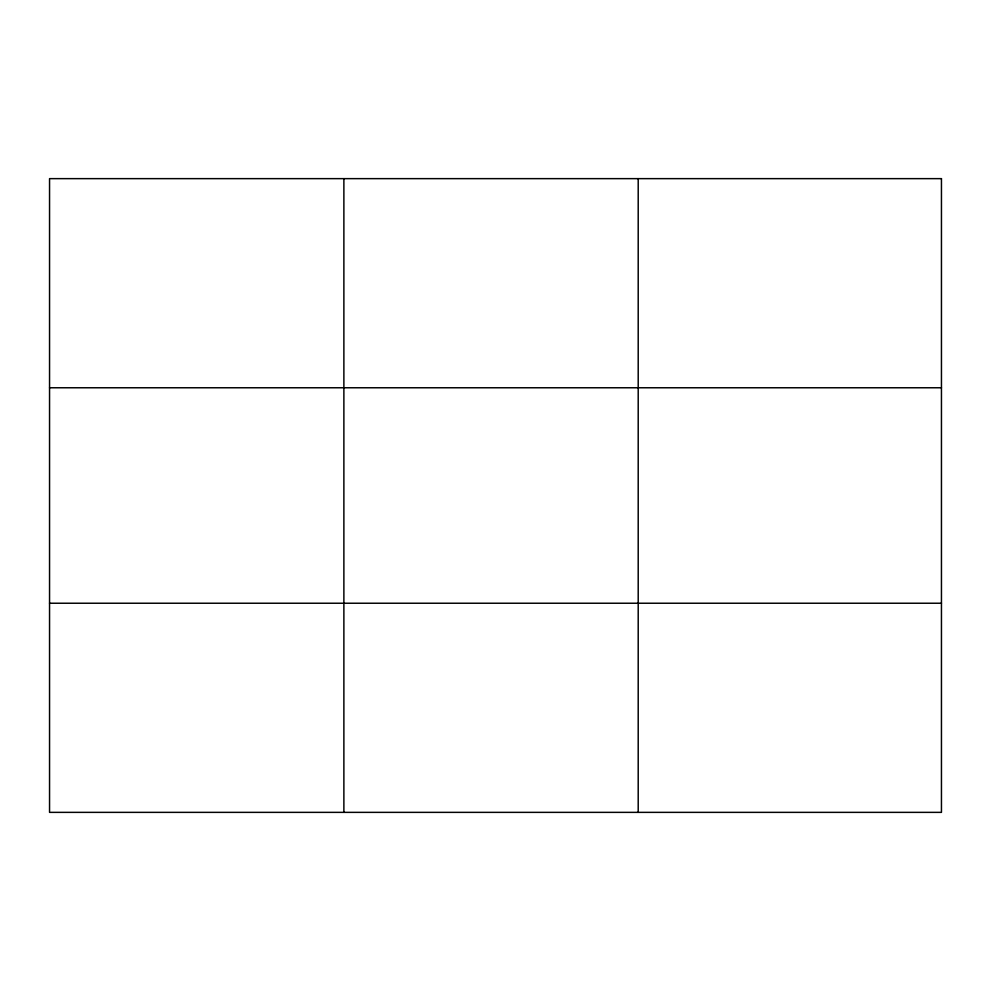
<?xml version="1.0" encoding="UTF-8"?>
<svg xmlns="http://www.w3.org/2000/svg" width="991" height="991" viewBox="0 0 991 991"><rect width="100%" height="100%" fill="white"/><g stroke="black" fill="none" stroke-linecap="round" stroke-linejoin="round"><path stroke-width="1.49" d="M343.877 178.64L343.877 812.36M638.204 178.64L638.204 812.36M49.55 387.766L941.45 387.766M49.55 603.234L941.45 603.234M941.45 178.64L941.45 812.36L49.55 812.36L49.55 178.64L941.45 178.64"/></g></svg>
